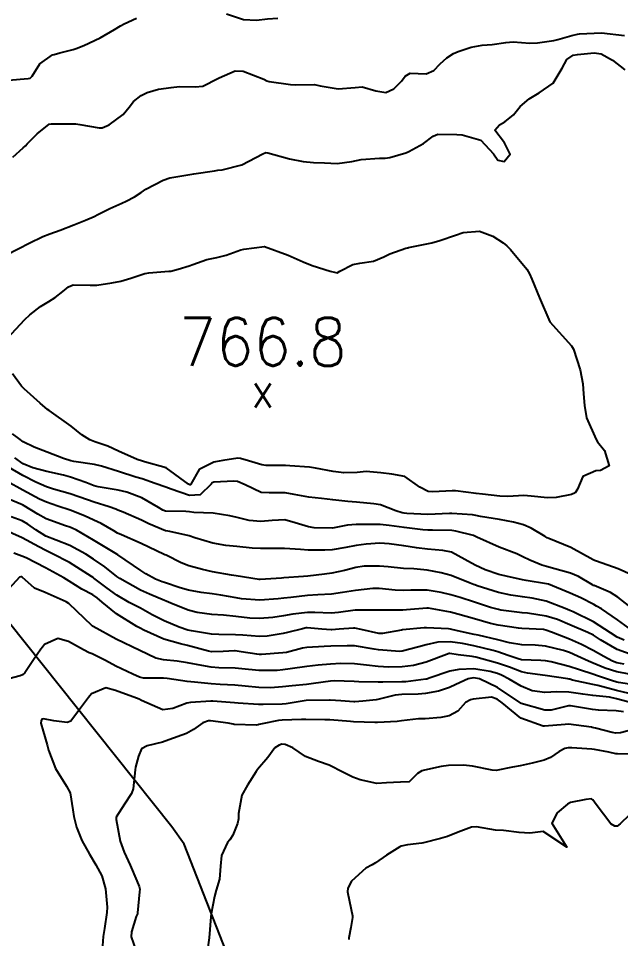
# Model space of a CAD drawing. Header units: metres. Extents: x 318500 to 325275, y 7408834 to 7428799.
# Drawn here: x 322044.4 to 322094.9, y 7422677.8 to 7422754.9 of the extents above; entities that cross this region are included whole.
import ezdxf
from ezdxf.enums import TextEntityAlignment as Align

# ---------------------------------------------------------------- set-up
doc = ezdxf.new("R2010")
doc.units = ezdxf.units.M
doc.header["$MEASUREMENT"] = 0
for name, color, linetype in [('Curvas de Nivel 1m', 11, 'Continuous'), ('Curvas de Nivel 5m', 15, 'Continuous'), ('Divisas', 45, 'Continuous'), ('Pontos Cotados', 45, 'Continuous'), ('Vias Primárias', 230, 'Continuous')]:
    doc.layers.add(name, color=color, linetype=linetype)
doc.styles.add('Style-STANDARD', font='STANDARD.shx')

# ---------------------------------------------------------------- blocks, each defined once
blk = doc.blocks.new('ELVTXT_102')
at = {"layer": 'Pontos Cotados', "linetype": 'Continuous', "style": 'Style-STANDARD'}
for s, height, p in [('766.8', 4, (0, 4)), ('x', 3, (0, 0))]:
    blk.add_text(s, height=height, dxfattribs=at).set_placement(p, align=Align.MIDDLE_CENTER)

msp = doc.modelspace()

# ---------------------------------------------------------------- linework, layer by layer
at = {"layer": 'Curvas de Nivel 1m', "flags": 128}
for points, elevation in [([(322061.879, 7422755.304), (322063.315, 7422754.839), (322064.382, 7422754.762), (322065.316, 7422754.872), (322066.188, 7422754.936)], 762), ([(322043.609, 7422749.74), (322045.247, 7422749.886), (322045.408, 7422749.917), (322045.581, 7422750.075), (322046.233, 7422751.098), (322047.277, 7422751.854), (322047.42, 7422751.907), (322047.915, 7422752.044), (322049.011, 7422752.304), (322049.284, 7422752.397), (322049.919, 7422752.653), (322051.293, 7422753.277), (322052.477, 7422753.982), (322052.977, 7422754.303), (322053.307, 7422754.46), (322054.338, 7422754.936)], 762), ([(322043.962, 7422743.294), (322044.833, 7422744.085), (322045.02, 7422744.235), (322045.175, 7422744.397), (322046.012, 7422745.243), (322047.02, 7422746.053), (322047.2, 7422746.094), (322049.153, 7422746.078), (322049.2, 7422746.078), (322049.258, 7422746.086), (322049.568, 7422746.024), (322051.196, 7422745.739), (322051.445, 7422745.748), (322052.046, 7422745.987), (322053.209, 7422746.865), (322053.714, 7422747.466), (322054.082, 7422747.961), (322054.718, 7422748.465), (322055.231, 7422748.71), (322056.184, 7422748.988), (322057.238, 7422749.14), (322057.94, 7422749.209), (322059.24, 7422749.191), (322059.882, 7422749.242), (322061.148, 7422749.871), (322061.206, 7422749.915), (322061.251, 7422749.943), (322062.599, 7422750.511), (322063.26, 7422750.489), (322064.995, 7422749.823), (322065.248, 7422749.696), (322065.443, 7422749.621), (322067.244, 7422749.368), (322067.666, 7422749.361), (322069.244, 7422749.366), (322069.727, 7422749.274), (322071.243, 7422749.008), (322072.666, 7422749.141), (322073.245, 7422749.172), (322074.396, 7422748.847), (322075.24, 7422748.706), (322075.898, 7422749.019), (322076.55, 7422749.667), (322076.841, 7422750.08), (322077.26, 7422750.319), (322078.625, 7422750.274), (322079.264, 7422750.551), (322079.793, 7422751.101), (322080.358, 7422751.614), (322080.91, 7422751.981), (322081.288, 7422752.131), (322082.376, 7422752.507), (322083.296, 7422752.674), (322084.143, 7422752.722), (322085.3, 7422752.91), (322085.895, 7422752.947), (322087.3, 7422752.848), (322087.937, 7422752.877), (322089.304, 7422753.076), (322089.65, 7422753.15), (322090.815, 7422753.477), (322091.311, 7422753.604), (322091.479, 7422753.635), (322093.313, 7422753.722), (322095.251, 7422753.48)], 763), ([(322043.048, 7422734.904), (322044.735, 7422735.763), (322045.059, 7422735.935), (322045.321, 7422736.076), (322046.494, 7422736.633), (322047.072, 7422736.853), (322047.942, 7422737.177), (322049.084, 7422737.629), (322049.371, 7422737.741), (322050.065, 7422738.015), (322050.784, 7422738.316), (322051.097, 7422738.473), (322052.095, 7422738.995), (322053.112, 7422739.443), (322053.478, 7422739.603), (322054.163, 7422739.96), (322054.737, 7422740.341), (322055.127, 7422740.605), (322056.569, 7422741.363), (322057.136, 7422741.555), (322059.14, 7422741.89), (322060.863, 7422742.154), (322061.145, 7422742.194), (322061.516, 7422742.234), (322063.158, 7422742.66), (322064.911, 7422743.558), (322065.169, 7422743.668), (322065.328, 7422743.649), (322067.164, 7422743.161), (322068.304, 7422742.915), (322069.161, 7422742.843), (322070.096, 7422742.815), (322071.16, 7422742.763), (322072.374, 7422742.934), (322073.164, 7422743.106), (322074.688, 7422743.21), (322075.165, 7422743.205), (322075.579, 7422743.263), (322076.912, 7422743.663), (322077.099, 7422743.732), (322077.172, 7422743.769), (322078.379, 7422744.445), (322079.191, 7422745.059), (322079.6, 7422745.217), (322081.194, 7422745.182), (322081.637, 7422745.152), (322083.187, 7422744.701), (322084.251, 7422743.564), (322084.633, 7422743.027), (322085.164, 7422742.922), (322085.648, 7422743.543), (322085.184, 7422744.485), (322084.379, 7422745.562), (322084.773, 7422745.99), (322085.21, 7422746.25), (322085.935, 7422746.824), (322086.5, 7422747.531), (322087.237, 7422748.183), (322088.078, 7422748.675), (322089.25, 7422749.5), (322090.016, 7422750.741), (322090.411, 7422751.483), (322090.935, 7422751.826), (322091.287, 7422751.907), (322092.701, 7422752.037), (322093.288, 7422751.961), (322094.228, 7422751.431), (322095.268, 7422750.615)], 764), ([(322095.832, 7422708.274), (322094.711, 7422708.795), (322092.904, 7422709.438), (322092.721, 7422709.495), (322092.612, 7422709.551), (322090.737, 7422710.581), (322088.91, 7422711.326), (322088.749, 7422711.392), (322088.577, 7422711.493), (322087.429, 7422712.182), (322086.759, 7422712.468), (322085.927, 7422712.698), (322084.764, 7422712.915), (322083.156, 7422713.176), (322082.767, 7422713.263), (322082.499, 7422713.305), (322080.768, 7422713.414), (322080.577, 7422713.411), (322078.767, 7422713.335), (322076.983, 7422713.433), (322076.768, 7422713.457), (322076.604, 7422713.488), (322076.075, 7422713.66), (322074.777, 7422714.148), (322074.231, 7422714.236), (322072.78, 7422714.372), (322072.055, 7422714.443), (322070.782, 7422714.561), (322069.839, 7422714.689), (322068.785, 7422714.785), (322067.56, 7422715.007), (322066.791, 7422715.161), (322065.444, 7422715.15), (322064.791, 7422715.198), (322063.444, 7422715.83), (322062.804, 7422716.113), (322062.504, 7422716.145), (322060.803, 7422716.042), (322060.681, 7422715.992), (322060.585, 7422715.872), (322059.682, 7422714.986), (322058.786, 7422714.931), (322057.249, 7422715.457), (322056.796, 7422715.621), (322055.909, 7422715.933), (322054.806, 7422716.317), (322054.283, 7422716.48), (322052.815, 7422716.956), (322051.407, 7422717.405), (322050.823, 7422717.535), (322049.069, 7422717.784), (322048.827, 7422717.84), (322048.202, 7422718.036), (322046.835, 7422718.575), (322045.755, 7422718.982), (322044.844, 7422719.434), (322044.472, 7422719.711), (322043.94, 7422720.094)], 764), ([(322095.973, 7422705.397), (322094.68, 7422706.416), (322094.056, 7422706.792), (322092.689, 7422707.38), (322092.647, 7422707.398), (322092.569, 7422707.442), (322091.383, 7422708.142), (322090.704, 7422708.422), (322089.409, 7422708.784), (322088.712, 7422708.98), (322088.317, 7422709.099), (322087.3, 7422709.511), (322086.724, 7422709.805), (322086.223, 7422710.032), (322084.736, 7422710.607), (322082.867, 7422711.45), (322082.749, 7422711.508), (322082.575, 7422711.573), (322081.11, 7422711.951), (322080.754, 7422711.994), (322079.152, 7422712.022), (322078.754, 7422712.024), (322078.34, 7422712.049), (322076.756, 7422712.245), (322075.52, 7422712.431), (322074.758, 7422712.511), (322073.572, 7422712.512), (322072.758, 7422712.514), (322072.028, 7422712.446), (322070.755, 7422712.209), (322069.225, 7422712.224), (322068.755, 7422712.301), (322067.632, 7422712.65), (322066.761, 7422712.906), (322065.714, 7422712.847), (322064.759, 7422712.759), (322063.784, 7422712.849), (322062.762, 7422713.076), (322062.145, 7422713.231), (322060.766, 7422713.439), (322059.134, 7422713.518), (322058.767, 7422713.561), (322058.464, 7422713.591), (322056.767, 7422713.622), (322056.539, 7422713.695), (322056.184, 7422713.929), (322054.782, 7422714.734), (322053.533, 7422715.219), (322052.791, 7422715.391), (322051.128, 7422715.662), (322050.796, 7422715.747), (322050.082, 7422716.011), (322048.807, 7422716.466), (322048.209, 7422716.636), (322046.814, 7422716.954), (322045.63, 7422717.256), (322044.823, 7422717.597), (322044.138, 7422718.09)], 763), ([(322096.187, 7422703.395), (322094.657, 7422704.516), (322093.313, 7422705.43), (322092.905, 7422705.669), (322092.674, 7422705.791), (322091.572, 7422706.35), (322090.683, 7422706.76), (322088.882, 7422707.488), (322088.691, 7422707.542), (322086.996, 7422707.817), (322086.695, 7422707.877), (322085.32, 7422708.161), (322084.701, 7422708.313), (322083.556, 7422708.713), (322082.713, 7422709.096), (322081.855, 7422709.583), (322080.729, 7422710.17), (322080.008, 7422710.333), (322078.732, 7422710.446), (322077.814, 7422710.559), (322076.736, 7422710.704), (322075.523, 7422710.883), (322074.739, 7422710.93), (322073.592, 7422710.842), (322072.735, 7422710.733), (322071.883, 7422710.569), (322070.73, 7422710.373), (322070.129, 7422710.339), (322068.729, 7422710.356), (322068.091, 7422710.408), (322066.731, 7422710.502), (322066.035, 7422710.492), (322064.73, 7422710.484), (322064.037, 7422710.514), (322062.732, 7422710.645), (322061.834, 7422710.753), (322060.736, 7422710.933), (322059.23, 7422711.398), (322058.745, 7422711.549), (322057.134, 7422711.914), (322056.798, 7422711.966), (322056.751, 7422711.978), (322055.377, 7422712.562), (322054.759, 7422712.871), (322053.207, 7422713.524), (322052.767, 7422713.712), (322052.587, 7422713.791), (322052.038, 7422713.981), (322050.775, 7422714.367), (322050.227, 7422714.56), (322048.785, 7422715.063), (322047.374, 7422715.462), (322046.794, 7422715.663), (322045.888, 7422716.064), (322044.808, 7422716.609), (322043.616, 7422717.3)], 762), ([(322095.224, 7422702.811), (322094.635, 7422703.069), (322094.065, 7422703.419), (322092.654, 7422704.347), (322090.947, 7422705.185), (322090.667, 7422705.3), (322090.274, 7422705.474), (322088.676, 7422706.09), (322087.51, 7422706.339), (322086.679, 7422706.442), (322085.724, 7422706.578), (322084.683, 7422706.8), (322082.882, 7422707.374), (322082.689, 7422707.439), (322082.59, 7422707.472), (322082.314, 7422707.576), (322080.699, 7422708.218), (322079.876, 7422708.439), (322078.706, 7422708.667), (322077.569, 7422708.779), (322076.707, 7422708.811), (322075.436, 7422708.942), (322074.71, 7422709.012), (322073.409, 7422709), (322072.708, 7422708.892), (322071.764, 7422708.66), (322070.701, 7422708.436), (322070.092, 7422708.346), (322068.696, 7422708.171), (322068.324, 7422708.138), (322066.693, 7422708.023), (322066.475, 7422708.01), (322064.691, 7422707.897), (322064.602, 7422707.901), (322062.695, 7422708.198), (322062.291, 7422708.252), (322060.7, 7422708.535), (322059.854, 7422708.727), (322058.707, 7422709.028), (322058.087, 7422709.276), (322056.814, 7422709.919), (322056.721, 7422709.961), (322056.648, 7422709.994), (322054.734, 7422710.906), (322053.082, 7422711.63), (322052.747, 7422711.789), (322052.42, 7422711.975), (322051.357, 7422712.592), (322050.759, 7422712.87), (322049.967, 7422713.217), (322048.767, 7422713.696), (322047.745, 7422714.04), (322046.775, 7422714.375), (322046.203, 7422714.634), (322044.79, 7422715.394), (322043.485, 7422716.1)], 761), ([(322095.198, 7422700.811), (322094.605, 7422700.922), (322094.232, 7422701.041), (322093.505, 7422701.427), (322092.618, 7422701.944), (322091.642, 7422702.438), (322090.631, 7422702.884), (322089.13, 7422703.485), (322088.642, 7422703.656), (322088.444, 7422703.692), (322086.644, 7422703.782), (322086.361, 7422703.807), (322084.648, 7422704.06), (322084.002, 7422704.204), (322082.655, 7422704.583), (322081.256, 7422704.996), (322080.663, 7422705.144), (322078.812, 7422705.484), (322078.668, 7422705.489), (322076.965, 7422705.348), (322076.665, 7422705.335), (322075.016, 7422705.323), (322074.665, 7422705.314), (322073.035, 7422705.334), (322072.664, 7422705.322), (322071.26, 7422705.125), (322070.66, 7422705.079), (322069.289, 7422705.123), (322068.66, 7422705.122), (322067.448, 7422704.988), (322066.656, 7422704.85), (322065.751, 7422704.702), (322064.652, 7422704.615), (322063.823, 7422704.652), (322062.654, 7422704.789), (322061.616, 7422704.895), (322060.657, 7422704.972), (322059.411, 7422705.13), (322058.662, 7422705.334), (322057.222, 7422705.912), (322056.828, 7422706.075), (322056.672, 7422706.139), (322055.408, 7422706.67), (322054.681, 7422707.003), (322052.942, 7422707.967), (322052.693, 7422708.148), (322051.677, 7422708.958), (322050.714, 7422709.605), (322050.071, 7422710.01), (322048.731, 7422710.751), (322047.59, 7422711.188), (322046.742, 7422711.535), (322045.891, 7422712.063), (322045.224, 7422712.542), (322044.757, 7422712.808), (322043.823, 7422713.156)], 759), ([(322096.104, 7422699.886), (322094.597, 7422700.142), (322093.624, 7422700.448), (322092.605, 7422700.89), (322092.212, 7422701.052), (322091.305, 7422701.46), (322090.615, 7422701.778), (322090.136, 7422701.956), (322088.622, 7422702.31), (322087.737, 7422702.389), (322086.623, 7422702.412), (322085.587, 7422702.575), (322084.629, 7422702.826), (322082.975, 7422703.226), (322082.636, 7422703.296), (322081.253, 7422703.591), (322080.642, 7422703.734), (322080.484, 7422703.76), (322078.643, 7422703.846), (322078.434, 7422703.841), (322076.64, 7422703.669), (322076.624, 7422703.667), (322076.547, 7422703.651), (322074.953, 7422703.358), (322074.635, 7422703.371), (322073.173, 7422703.702), (322072.642, 7422703.813), (322072.532, 7422703.821), (322071.307, 7422703.723), (322070.693, 7422703.675), (322070.639, 7422703.679), (322069.876, 7422703.741), (322068.641, 7422703.843), (322068.564, 7422703.839), (322068.247, 7422703.766), (322066.981, 7422703.439), (322066.634, 7422703.362), (322065.282, 7422703.152), (322064.63, 7422703.121), (322063.242, 7422703.22), (322062.631, 7422703.261), (322061.22, 7422703.273), (322060.631, 7422703.3), (322058.942, 7422703.58), (322058.637, 7422703.66), (322057.922, 7422703.901), (322056.648, 7422704.442), (322055.645, 7422704.945), (322054.663, 7422705.477), (322053.728, 7422705.959), (322052.676, 7422706.588), (322051.877, 7422707.177), (322050.76, 7422707.999), (322050.719, 7422708.028), (322050.691, 7422708.048), (322050.553, 7422708.141), (322048.709, 7422709.308), (322047.297, 7422710.044), (322046.724, 7422710.32), (322046.157, 7422710.63), (322044.74, 7422711.384), (322043.12, 7422712.104)], 758), ([(322096.584, 7422698.987), (322094.749, 7422699.247), (322094.588, 7422699.28), (322094.144, 7422699.417), (322092.988, 7422699.828), (322092.595, 7422699.963), (322091.462, 7422700.32), (322090.601, 7422700.6), (322089.1, 7422700.99), (322088.606, 7422701.08), (322088.218, 7422701.107), (322086.606, 7422701.169), (322086.317, 7422701.234), (322085.495, 7422701.537), (322084.614, 7422701.835), (322084.221, 7422701.948), (322082.622, 7422702.346), (322081.668, 7422702.541), (322080.626, 7422702.668), (322079.604, 7422702.636), (322078.622, 7422702.411), (322078.005, 7422702.251), (322076.613, 7422701.874), (322076.411, 7422701.855), (322074.615, 7422701.995), (322074.25, 7422702.051), (322072.619, 7422702.324), (322071.99, 7422702.345), (322070.618, 7422702.296), (322070.069, 7422702.288), (322068.617, 7422702.196), (322068.254, 7422702.127), (322066.894, 7422701.786), (322066.61, 7422701.741), (322064.806, 7422701.61), (322064.608, 7422701.609), (322064.423, 7422701.628), (322063.111, 7422701.832), (322062.611, 7422701.905), (322062.544, 7422701.908), (322061.596, 7422701.855), (322060.61, 7422701.836), (322060.354, 7422701.873), (322058.617, 7422702.357), (322058.015, 7422702.503), (322056.624, 7422702.879), (322054.935, 7422703.646), (322054.638, 7422703.807), (322054.364, 7422703.953), (322052.655, 7422705.002), (322051.467, 7422705.988), (322051.041, 7422706.362), (322050.676, 7422706.594), (322049.737, 7422707.07), (322048.687, 7422707.743), (322048.232, 7422708.035), (322046.702, 7422708.863), (322045.094, 7422709.695), (322044.717, 7422709.858), (322044.04, 7422710.09)], 757), ([(322095.634, 7422698.339), (322094.578, 7422698.596), (322093.012, 7422699.005), (322092.585, 7422699.102), (322090.884, 7422699.466), (322090.649, 7422699.528), (322090.591, 7422699.543), (322090.495, 7422699.567), (322088.593, 7422699.836), (322087.121, 7422700.038), (322086.596, 7422700.158), (322085.603, 7422700.538), (322084.603, 7422700.892), (322082.785, 7422701.391), (322082.608, 7422701.418), (322082.462, 7422701.426), (322081.297, 7422701.59), (322080.611, 7422701.685), (322080.531, 7422701.682), (322080.312, 7422701.604), (322078.603, 7422700.96), (322077.558, 7422700.683), (322076.599, 7422700.563), (322075.486, 7422700.554), (322074.599, 7422700.605), (322073.618, 7422700.713), (322072.601, 7422700.823), (322071.472, 7422700.851), (322070.601, 7422700.81), (322069.555, 7422700.701), (322068.598, 7422700.59), (322067.226, 7422700.41), (322066.595, 7422700.31), (322066.127, 7422700.263), (322064.594, 7422700.258), (322063.174, 7422700.41), (322062.596, 7422700.471), (322061.235, 7422700.499), (322060.597, 7422700.539), (322059.804, 7422700.672), (322058.6, 7422700.902), (322057.741, 7422701.043), (322056.602, 7422701.163), (322055.965, 7422701.29), (322054.61, 7422701.95), (322052.624, 7422702.9), (322050.689, 7422703.95), (322050.64, 7422703.978), (322050.61, 7422704), (322048.668, 7422705.871), (322048.447, 7422706.032), (322046.678, 7422706.803), (322045.78, 7422707.163), (322044.748, 7422708.079), (322044.691, 7422708.114), (322044.648, 7422708.123), (322044.516, 7422708.083), (322042.67, 7422706.11)], 756), ([(322095.148, 7422696.807), (322094.552, 7422696.883), (322093.05, 7422696.935), (322092.553, 7422697), (322090.718, 7422697.307), (322090.557, 7422697.3), (322089.099, 7422696.938), (322088.552, 7422696.942), (322086.583, 7422697.496), (322086.56, 7422697.509), (322086.539, 7422697.52), (322084.58, 7422698.854), (322083.075, 7422699.565), (322082.591, 7422699.647), (322082.141, 7422699.577), (322081.092, 7422699.082), (322080.579, 7422698.855), (322079.65, 7422698.537), (322078.57, 7422698.326), (322077.931, 7422698.275), (322076.569, 7422698.248), (322076.027, 7422698.199), (322074.562, 7422697.832), (322074.435, 7422697.809), (322073.307, 7422697.699), (322072.637, 7422697.63), (322072.559, 7422697.627), (322071.471, 7422697.721), (322070.561, 7422697.786), (322070.501, 7422697.791), (322068.56, 7422697.76), (322066.865, 7422697.476), (322066.555, 7422697.456), (322064.951, 7422697.409), (322064.554, 7422697.407), (322062.868, 7422697.523), (322062.556, 7422697.548), (322060.736, 7422697.689), (322060.557, 7422697.69), (322058.857, 7422697.585), (322058.555, 7422697.526), (322057.387, 7422697.068), (322056.546, 7422696.957), (322054.758, 7422697.746), (322054.559, 7422697.856), (322054.328, 7422697.952), (322052.569, 7422698.589), (322051.748, 7422698.807), (322050.565, 7422698.32), (322050.423, 7422698.141), (322050.319, 7422698.004), (322049.554, 7422697.006), (322048.817, 7422696.026), (322048.529, 7422695.903), (322047.415, 7422696.041), (322046.533, 7422696.22), (322046.402, 7422696.182), (322046.329, 7422696.053), (322046.322, 7422695.847), (322046.521, 7422695.189), (322046.847, 7422694.047), (322046.969, 7422693.58), (322047.547, 7422692.039), (322048.458, 7422690.584), (322048.763, 7422690.025), (322049.002, 7422688.588), (322049.068, 7422688.02), (322049.309, 7422687.124), (322049.761, 7422686.01), (322050.383, 7422684.861), (322050.924, 7422683.992), (322051.421, 7422683.044), (322051.737, 7422681.979), (322051.873, 7422680.43), (322051.845, 7422679.977), (322051.642, 7422678.637), (322051.533, 7422677.981), (322051.479, 7422677.179)], 754), ([(322096.259, 7422695.393), (322094.892, 7422695.04), (322094.526, 7422695.022), (322094.193, 7422695.081), (322092.795, 7422695.436), (322092.531, 7422695.498), (322092.461, 7422695.511), (322090.534, 7422695.755), (322090.256, 7422695.751), (322088.531, 7422695.587), (322088.43, 7422695.594), (322086.541, 7422696.271), (322084.987, 7422697.544), (322084.565, 7422697.862), (322084.102, 7422698.02), (322082.564, 7422697.87), (322082.335, 7422697.802), (322081.916, 7422697.58), (322081.28, 7422696.858), (322080.543, 7422696.467), (322079.836, 7422696.315), (322078.539, 7422696.224), (322077.965, 7422696.209), (322076.536, 7422696.05), (322076.187, 7422696.004), (322074.534, 7422695.916), (322074.298, 7422695.919), (322072.534, 7422695.965), (322072.263, 7422695.984), (322070.536, 7422696.127), (322070.129, 7422696.143), (322068.536, 7422696.154), (322068.154, 7422696.147), (322066.535, 7422696.112), (322066.241, 7422696.086), (322064.853, 7422695.807), (322064.6, 7422695.738), (322064.529, 7422695.713), (322064.405, 7422695.688), (322062.529, 7422695.75), (322062.446, 7422695.758), (322062.017, 7422695.848), (322060.533, 7422696.053), (322060.359, 7422696.045), (322059.889, 7422695.876), (322059.099, 7422695.309), (322058.521, 7422694.992), (322057.052, 7422694.448), (322056.513, 7422694.267), (322055.224, 7422693.939), (322054.746, 7422693.707), (322054.497, 7422693.077), (322054.259, 7422692.177), (322054.212, 7422691.953), (322054.056, 7422690.354), (322053.916, 7422689.955), (322053.337, 7422689.065), (322052.63, 7422687.968), (322052.616, 7422687.78), (322052.959, 7422685.964), (322053.303, 7422685.044), (322053.796, 7422683.956), (322054.357, 7422682.652), (322054.566, 7422682.161), (322054.602, 7422681.946), (322054.59, 7422681.703), (322054.425, 7422679.948), (322054.405, 7422679.862), (322054.315, 7422679.635), (322053.899, 7422678.351), (322053.892, 7422677.954), (322054.279, 7422676.83)], 753), ([(322096.507, 7422693.215), (322094.641, 7422693.276), (322094.508, 7422693.296), (322093.923, 7422693.419), (322092.735, 7422693.659), (322092.512, 7422693.686), (322090.82, 7422693.772), (322090.513, 7422693.783), (322090.247, 7422693.739), (322089.771, 7422693.477), (322089.024, 7422692.963), (322088.499, 7422692.744), (322087.503, 7422692.497), (322086.492, 7422692.29), (322085.849, 7422692.17), (322084.485, 7422691.892), (322084.139, 7422691.9), (322082.49, 7422692.257), (322081.74, 7422692.332), (322080.491, 7422692.306), (322079.867, 7422692.232), (322078.484, 7422691.918), (322078.261, 7422691.854), (322077.898, 7422691.636), (322077.182, 7422690.93), (322076.469, 7422690.916), (322075.284, 7422690.851), (322074.467, 7422690.797), (322073.078, 7422691.093), (322072.474, 7422691.326), (322071.697, 7422691.718), (322070.489, 7422692.323), (322069.601, 7422692.636), (322068.499, 7422693.053), (322067.43, 7422693.776), (322066.794, 7422694.067), (322066.513, 7422694.082), (322066.283, 7422694.022), (322065.931, 7422693.796), (322065.337, 7422692.962), (322064.482, 7422691.969), (322064.41, 7422691.882), (322064.362, 7422691.812), (322063.624, 7422690.661), (322063.17, 7422689.829), (322062.889, 7422688.287), (322062.875, 7422687.833), (322062.807, 7422687.452), (322062.409, 7422686.46), (322062.161, 7422686.086), (322061.96, 7422685.847), (322061.463, 7422684.775), (322061.364, 7422683.855), (322061.293, 7422682.79), (322061.021, 7422681.86), (322060.869, 7422681.335), (322060.592, 7422679.866), (322060.563, 7422679.619), (322060.431, 7422677.868), (322060.28, 7422676.871)], 752), ([(322095.66, 7422688.179), (322094.881, 7422687.405), (322094.616, 7422687.219), (322094.427, 7422687.215), (322094.091, 7422687.415), (322092.86, 7422689.028), (322092.578, 7422689.438), (322092.514, 7422689.493), (322092.461, 7422689.497), (322091.989, 7422689.447), (322090.715, 7422689.207), (322090.454, 7422689.064), (322089.589, 7422688.328), (322089.145, 7422687.483), (322090.4, 7422685.47), (322088.419, 7422686.766), (322087.301, 7422686.623), (322086.418, 7422686.687), (322085.098, 7422686.861), (322084.42, 7422686.878), (322082.83, 7422687.16), (322082.424, 7422687.143), (322081.295, 7422686.709), (322080.411, 7422686.359), (322079.824, 7422686.194), (322078.403, 7422685.814), (322078.25, 7422685.783), (322077.042, 7422685.644), (322076.505, 7422685.542), (322076.398, 7422685.493), (322075.275, 7422684.778), (322074.377, 7422684.151), (322074.08, 7422683.979), (322073.547, 7422683.692), (322072.359, 7422682.619), (322072.042, 7422682.024), (322072.033, 7422681.713), (322072.328, 7422680.243), (322072.443, 7422679.708), (322072.447, 7422679.579), (322072.305, 7422678.73), (322072.14, 7422677.864), (322072.137, 7422677.712)], 751)]:
    msp.add_lwpolyline(points, dxfattribs=dict(at, elevation=elevation))
at = {"layer": 'Curvas de Nivel 5m', "flags": 128}
for points, elevation in [([(322043.5, 7422728.102), (322044.976, 7422729.682), (322045.399, 7422730.074), (322046.288, 7422730.763), (322046.997, 7422731.204), (322047.521, 7422731.528), (322048.156, 7422732.039), (322048.619, 7422732.431), (322049.019, 7422732.601), (322050.453, 7422732.574), (322051.019, 7422732.567), (322052.259, 7422732.744), (322053.024, 7422732.904), (322053.849, 7422733.14), (322055.034, 7422733.537), (322055.373, 7422733.606), (322057.037, 7422733.727), (322057.207, 7422733.748), (322057.822, 7422733.908), (322058.745, 7422734.194), (322059.046, 7422734.302), (322060.231, 7422734.7), (322061.055, 7422734.877), (322061.841, 7422735.076), (322063.065, 7422735.515), (322063.32, 7422735.582), (322065.07, 7422735.81), (322067.059, 7422735.084), (322068.296, 7422734.527), (322069.047, 7422734.208), (322070.565, 7422733.737), (322071.038, 7422733.609), (322071.165, 7422733.602), (322071.387, 7422733.727), (322072.459, 7422734.306), (322073.05, 7422734.395), (322074.186, 7422734.56), (322075.059, 7422734.941), (322075.563, 7422735.174), (322076.916, 7422735.662), (322077.037, 7422735.694), (322077.07, 7422735.702), (322077.129, 7422735.717), (322079.075, 7422736.122), (322079.765, 7422736.307), (322081.082, 7422736.754), (322081.709, 7422736.968), (322083.085, 7422737.083), (322084.198, 7422736.68), (322085.076, 7422736.111), (322085.386, 7422735.859), (322085.683, 7422735.541), (322087.046, 7422733.908), (322087.288, 7422733.518), (322087.471, 7422733.078), (322088.105, 7422731.509), (322088.99, 7422729.5), (322090.789, 7422727.473), (322090.956, 7422727.208), (322091.524, 7422725.461), (322091.745, 7422724.284), (322091.816, 7422723.456), (322091.878, 7422722.473), (322092.058, 7422721.452), (322092.853, 7422719.62), (322092.97, 7422719.439), (322093.564, 7422718.712), (322093.954, 7422717.429), (322093.231, 7422717.029), (322092.824, 7422717.008), (322091.75, 7422716.522), (322091.294, 7422715.463), (322091.094, 7422715.167), (322090.793, 7422715.016), (322089.524, 7422714.754), (322088.788, 7422714.725), (322087.428, 7422714.873), (322086.791, 7422714.921), (322085.469, 7422714.861), (322084.79, 7422714.876), (322083.324, 7422715.033), (322082.793, 7422715.098), (322081.078, 7422715.314), (322080.796, 7422715.325), (322079.186, 7422715.232), (322078.795, 7422715.272), (322078.077, 7422715.637), (322076.813, 7422716.517), (322075.749, 7422716.733), (322074.817, 7422716.833), (322073.578, 7422716.939), (322072.817, 7422716.861), (322071.713, 7422716.824), (322070.818, 7422716.954), (322069.348, 7422717.227), (322068.823, 7422717.299), (322067.184, 7422717.425), (322066.825, 7422717.438), (322065.17, 7422717.461), (322064.825, 7422717.501), (322063.711, 7422717.827), (322063.044, 7422718.048), (322062.832, 7422718.07), (322061.562, 7422717.859), (322060.947, 7422717.749), (322060.828, 7422717.724), (322059.592, 7422717.108), (322058.89, 7422715.889), (322058.849, 7422715.84), (322058.799, 7422715.838), (322058.7, 7422715.892), (322056.82, 7422717.24), (322055.014, 7422717.76), (322054.828, 7422717.8), (322054.387, 7422717.954), (322052.837, 7422718.649), (322051.923, 7422719.065), (322050.844, 7422719.439), (322050.431, 7422719.592), (322049.761, 7422720.016), (322048.861, 7422720.736), (322047.005, 7422722.049), (322046.881, 7422722.144), (322046.266, 7422722.683), (322044.907, 7422723.866), (322044.706, 7422724.083), (322043.95, 7422725.125)], 765), ([(322096.406, 7422701.392), (322094.619, 7422702.019), (322093.223, 7422702.84), (322092.637, 7422703.22), (322092.179, 7422703.447), (322090.649, 7422704.09), (322089.609, 7422704.527), (322088.66, 7422704.826), (322087.117, 7422705.059), (322086.664, 7422705.105), (322084.88, 7422705.334), (322084.667, 7422705.378), (322084.02, 7422705.556), (322082.674, 7422705.981), (322081.462, 7422706.372), (322080.68, 7422706.599), (322079.866, 7422706.797), (322078.684, 7422706.996), (322077.316, 7422707.011), (322076.683, 7422706.981), (322076.025, 7422707.002), (322074.685, 7422707.141), (322074.141, 7422707.144), (322072.683, 7422706.976), (322071.608, 7422706.794), (322070.679, 7422706.666), (322069.542, 7422706.61), (322068.678, 7422706.546), (322067.266, 7422706.372), (322066.675, 7422706.323), (322066.194, 7422706.276), (322064.673, 7422706.154), (322063.126, 7422706.284), (322062.675, 7422706.363), (322061.401, 7422706.583), (322060.678, 7422706.689), (322059.765, 7422706.794), (322058.681, 7422706.993), (322057.981, 7422707.199), (322056.687, 7422707.632), (322056.472, 7422707.708), (322055.92, 7422707.932), (322055.126, 7422708.373), (322054.701, 7422708.659), (322052.757, 7422709.97), (322052.72, 7422709.989), (322052.674, 7422710.017), (322050.738, 7422711.198), (322049.299, 7422712.022), (322048.933, 7422712.209), (322048.753, 7422712.282), (322048.388, 7422712.399), (322046.759, 7422712.982), (322046.068, 7422713.366), (322044.905, 7422714.078), (322044.771, 7422714.156), (322044.64, 7422714.214), (322042.783, 7422714.963)], 760), ([(322096.46, 7422697.391), (322094.567, 7422697.896), (322093.97, 7422698.018), (322092.571, 7422698.177), (322091.734, 7422698.291), (322090.575, 7422698.458), (322089.569, 7422698.486), (322088.574, 7422698.427), (322087.511, 7422698.571), (322086.581, 7422698.949), (322085.57, 7422699.535), (322084.927, 7422699.878), (322084.595, 7422700.004), (322083.972, 7422700.18), (322082.598, 7422700.397), (322081.359, 7422700.35), (322080.596, 7422700.222), (322078.856, 7422699.626), (322078.667, 7422699.551), (322078.589, 7422699.531), (322076.905, 7422699.327), (322076.585, 7422699.311), (322074.968, 7422699.291), (322074.584, 7422699.281), (322072.96, 7422699.329), (322072.584, 7422699.343), (322070.913, 7422699.399), (322070.585, 7422699.38), (322069.167, 7422699.165), (322068.58, 7422699.102), (322067.378, 7422698.978), (322066.576, 7422698.886), (322065.557, 7422698.818), (322064.575, 7422698.843), (322063.442, 7422698.962), (322062.578, 7422699.039), (322061.353, 7422699.084), (322060.579, 7422699.139), (322059.185, 7422699.28), (322058.582, 7422699.351), (322056.899, 7422699.602), (322056.586, 7422699.621), (322054.91, 7422699.62), (322054.587, 7422699.719), (322054.037, 7422699.956), (322052.597, 7422700.628), (322051.724, 7422701.106), (322050.607, 7422701.659), (322050.359, 7422701.755), (322049.879, 7422702.011), (322048.62, 7422702.687), (322047.726, 7422702.936), (322046.616, 7422702.455), (322046.439, 7422702.226), (322046.323, 7422702.054), (322045.705, 7422701.167), (322044.958, 7422700.074), (322044.768, 7422699.896), (322044.586, 7422699.818), (322043.213, 7422699.468)], 755)]:
    msp.add_lwpolyline(points, dxfattribs=dict(at, elevation=elevation))
at = {"layer": 'Divisas'}
msp.add_lwpolyline([(322161.739, 7422372.238), (322156.986, 7422394.962), (322153.88, 7422410.201), (322149.098, 7422434.38), (322143.123, 7422458.327), (322136.204, 7422486.704), (322132.879, 7422500), (322132.107, 7422503.377), (322126.878, 7422524.401), (322114.043, 7422553.415), (322100.676, 7422582.137), (322088.639, 7422609.574), (322070.029, 7422656.014), (322062.925, 7422673.938), (322058.33, 7422685.715), (322057.295, 7422687.151), (322047.85, 7422699.023), (322032.262, 7422718.527), (322030.649, 7422728.035), (322028.338, 7422742.254), (322024.501, 7422750.247), (321994.245, 7422807.189)], dxfattribs=at)
at = {"layer": 'Vias Primárias'}
for points in [[(323715.644, 7420145.548, 0), (323709.04, 7420132.939)], [(323831.088, 7420001.787, 0), (323833.844, 7420008.443, 0.220888)]]:
    msp.add_lwpolyline(points, format="xyb", dxfattribs=at)

# ---------------------------------------------------------------- block references
at = {"layer": 'Pontos Cotados', "linetype": 'Continuous'}
msp.add_blockref('ELVTXT_102', (322064.91, 7422723.81, 766.79), dxfattribs=at)

doc.saveas('drawing.dxf')
